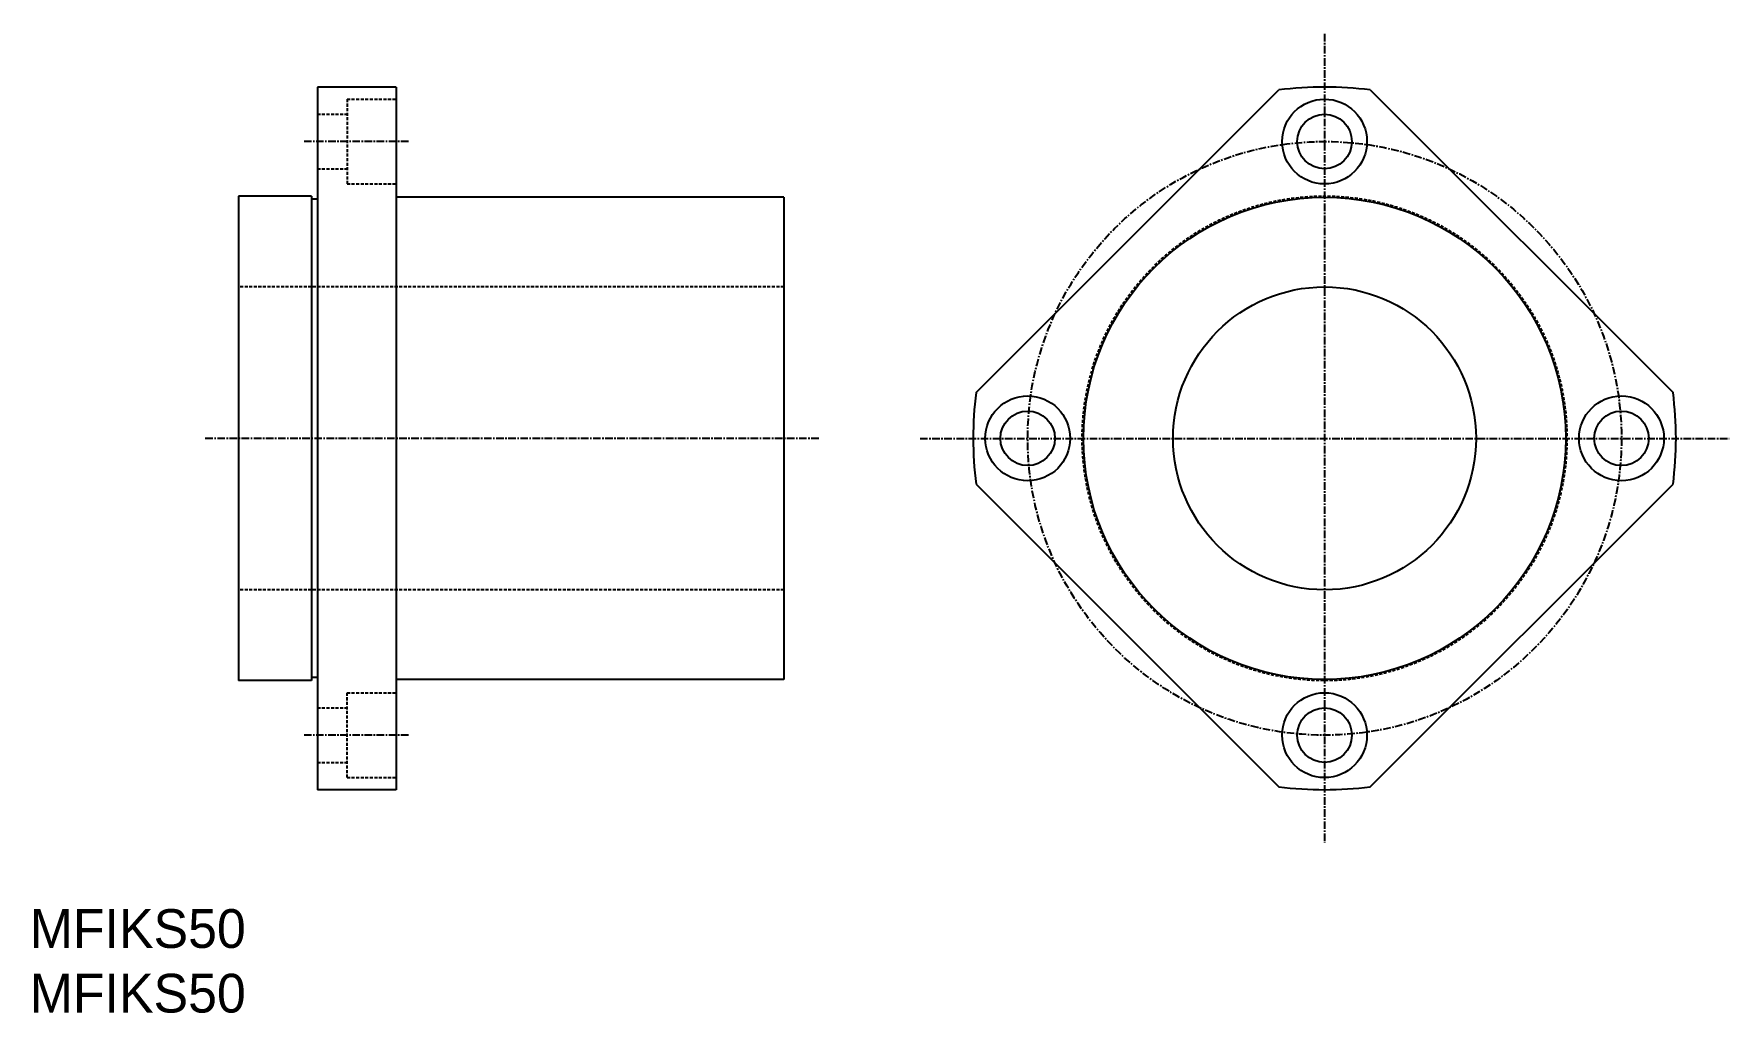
# Model space of a CAD drawing. Extents: x 54 to 334, y 12 to 174.
import ezdxf

# ---------------------------------------------------------------- set-up
doc = ezdxf.new("R2010")
doc.units = 0
doc.linetypes.add('CENTER', pattern=[2, 1.25, -0.25, 0.25, -0.25])
doc.linetypes.add('DASHED', pattern=[0.75, 0.5, -0.25])
doc.layers.get('0').update_dxf_attribs({"linetype": 'CONTINUOUS'})
doc.layers.add('CENTER', color=1, linetype='CENTER')

msp = doc.modelspace()

# ---------------------------------------------------------------- linework, layer by layer
at = {"color": 7, "linetype": 'CONTINUOUS'}
for p, q in [((101.18, 164.89), (101.18, 48.89)), ((114.18, 164.89), (101.18, 164.89)), ((114.18, 164.89), (114.18, 48.89)), ((209.9, 114.44), (259.86, 164.4)), ((274.96, 164.4), (324.92, 114.44)), ((88.18, 146.89), (88.18, 66.89)), ((100.18, 146.89), (88.18, 146.89)), ((100.18, 146.89), (100.18, 66.89)), ((101.18, 146.39), (100.18, 146.39)), ((178.18, 146.69), (114.18, 146.69)), ((178.18, 146.69), (178.18, 67.09)), ((88.18, 121.89), (88.18, 121.89)), ((209.9, 99.35), (259.86, 49.39)), ((274.96, 49.39), (324.92, 99.35)), ((101.18, 67.39), (100.18, 67.39)), ((100.18, 66.89), (88.18, 66.89)), ((178.18, 67.09), (114.18, 67.09)), ((114.18, 48.89), (101.18, 48.89))]:
    msp.add_line(p, q, dxfattribs=at)
at = {"color": 3, "linetype": 'DASHED'}
for p, q in [((106.08, 162.89), (114.18, 162.89)), ((106.08, 162.89), (106.08, 148.89)), ((101.18, 160.39), (106.08, 160.39)), ((101.18, 151.39), (106.08, 151.39)), ((106.08, 148.89), (114.18, 148.89)), ((178.18, 131.89), (88.18, 131.89)), ((178.18, 81.89), (88.18, 81.89)), ((106.08, 50.89), (106.08, 64.89)), ((106.08, 64.89), (114.18, 64.89)), ((101.18, 62.39), (106.08, 62.39)), ((101.18, 53.39), (106.08, 53.39)), ((106.08, 50.89), (114.18, 50.89))]:
    msp.add_line(p, q, dxfattribs=at)
at = {"color": 7, "linetype": 'CONTINUOUS'}
for centre, radius in [((267.41, 155.89), 7), ((267.41, 155.89), 4.5), ((267.41, 106.89), 39.8), ((267.41, 106.89), 25), ((218.41, 106.89), 7), ((316.41, 106.89), 7), ((218.41, 106.89), 4.5), ((316.41, 106.89), 4.5), ((267.41, 57.89), 7), ((267.41, 57.89), 4.5)]:
    msp.add_circle(centre, radius, dxfattribs=at)
at = {"color": 3, "linetype": 'DASHED'}
msp.add_circle((267.41, 106.89), 40, dxfattribs=at)
at = {"color": 7, "linetype": 'CONTINUOUS'}
for start, end in [(82.5235, 97.4765), (172.5235, 187.4765), (352.5235, 7.4765), (262.5235, 277.4765)]:
    msp.add_arc((267.41, 106.89), 58, start, end, dxfattribs=at)
at = {"layer": 'CENTER', "color": 1, "linetype": 'CENTER'}
for p, q in [((267.41, 173.66), (267.41, 40.13)), ((116.21, 155.89), (98.98, 155.89)), ((183.93, 106.89), (82.5, 106.89)), ((200.65, 106.89), (334.17, 106.89)), ((116.21, 57.89), (98.98, 57.89))]:
    msp.add_line(p, q, dxfattribs=at)
msp.add_circle((267.41, 106.89), 49, dxfattribs=at)

# ---------------------------------------------------------------- texts
at = {"color": 7, "linetype": 'CONTINUOUS'}
for p in [(53.69, 22.77), (53.69, 12.1)]:
    msp.add_text('MFIKS50', height=6.4, dxfattribs=at).set_placement(p)

doc.saveas('drawing.dxf')
